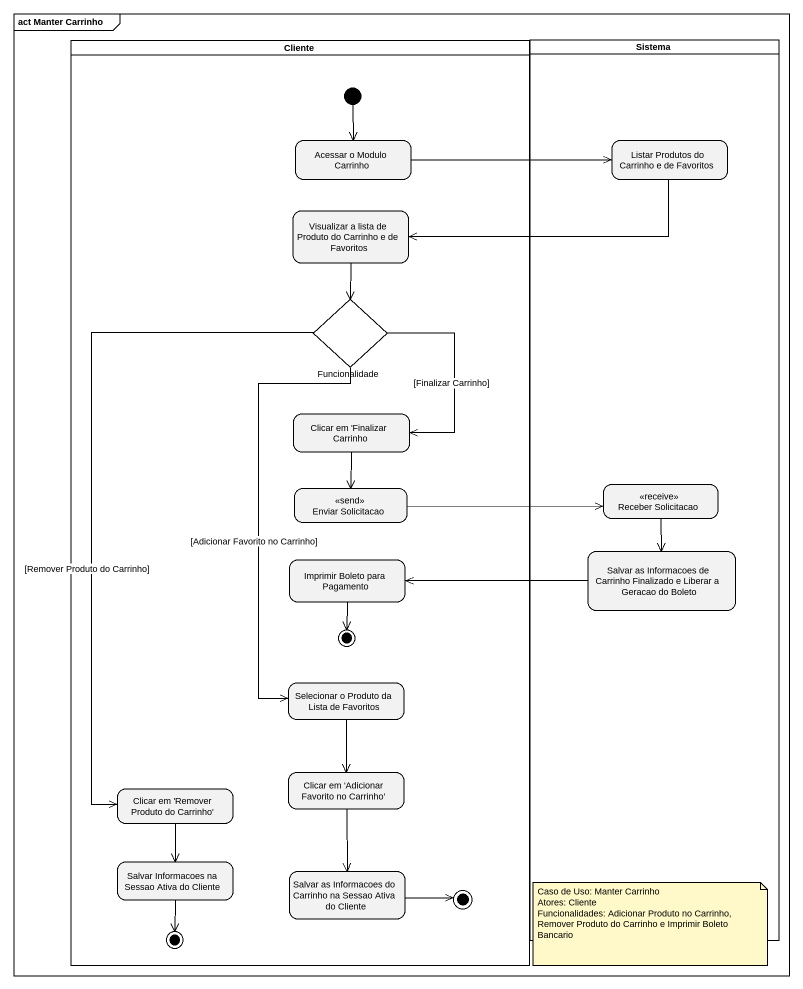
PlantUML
@startuml
mainframe act Manter Carrinho
hide empty description
state Cliente <<partition>> {
  state "Acessar o Modulo Carrinho" as Acessar_o_Modulo_Carrinho
  state "Visualizar a lista de Produto do Carrinho e de Favoritos" as Visualizar_a_lista_de
  state Funcionalidade <<choice>>
  state "Clicar em 'Finalizar Carrinho" as Clicar_em_Finalizar_Carrinho
  state "Enviar Solicitacao" as Enviar_Solicitacao <<send>>
  state "Imprimir Boleto para Pagamento" as Imprimir_Boleto_para
  state final1 <<end>>
  state "Selecionar o Produto da Lista de Favoritos" as Selecionar_o_Produto_da
  state "Clicar em 'Adicionar Favorito no Carrinho'" as Clicar_em_Adicionar
  state "Clicar em 'Remover Produto do Carrinho'" as Clicar_em_Remover_Produto
  state "Salvar Informacoes na Sessao Ativa do Cliente" as Salvar_Informacoes_na
  state "Salvar as Informacoes do Carrinho na Sessao Ativa do Cliente" as Salvar_as_Informacoes_do
  state final2 <<end>>
  state final3 <<end>>
  [*] --> Acessar_o_Modulo_Carrinho
}
state Sistema <<partition>> {
  state "Listar Produtos do Carrinho e de Favoritos" as Listar_Produtos_do_Carrinho
  state "Receber Solicitacao" as Receber_Solicitacao <<receive>>
  state "Salvar as Informacoes de Carrinho Finalizado e Liberar a Geracao do Boleto" as Salvar_as_Informacoes_de
}
Acessar_o_Modulo_Carrinho -right-> Listar_Produtos_do_Carrinho
Listar_Produtos_do_Carrinho -left-> Visualizar_a_lista_de
Visualizar_a_lista_de --> Funcionalidade
Funcionalidade --> Clicar_em_Finalizar_Carrinho : [Finalizar Carrinho]
Funcionalidade --> Selecionar_o_Produto_da : [Adicionar Favorito no Carrinho]
Funcionalidade --> Clicar_em_Remover_Produto : [Remover Produto do Carrinho]
Clicar_em_Finalizar_Carrinho --> Enviar_Solicitacao
Enviar_Solicitacao -right-> Receber_Solicitacao
Receber_Solicitacao --> Salvar_as_Informacoes_de
Salvar_as_Informacoes_de -left-> Imprimir_Boleto_para
Imprimir_Boleto_para --> final1
Selecionar_o_Produto_da --> Clicar_em_Adicionar
Clicar_em_Adicionar --> Salvar_as_Informacoes_do
Clicar_em_Remover_Produto --> Salvar_Informacoes_na
Salvar_Informacoes_na --> final3
Salvar_as_Informacoes_do -right-> final2
note as N1
  Caso de Uso: Manter Carrinho
  Atores: Cliente
  Funcionalidades: Adicionar Produto no Carrinho, Remover Produto do Carrinho e Imprimir Boleto Bancario
end note
@enduml
